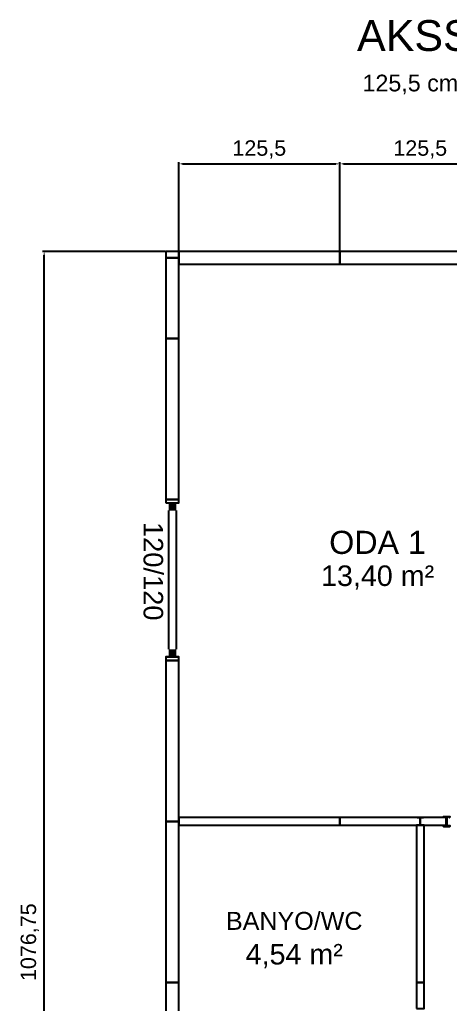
# Model space of a CAD drawing. Header units: centimetres. Extents: x -114 to 2948, y -828 to 1257.
# Drawn here: x 959 to 1295, y 490 to 1257 of the extents above; entities that cross this region are included whole.
import ezdxf
from ezdxf.enums import TextEntityAlignment as Align

# ---------------------------------------------------------------- set-up
doc = ezdxf.new("R2010")
doc.units = ezdxf.units.CM
for name, color, linetype in [('DIS_DUVAR_100', 30, 'Continuous'), ('IC_DUVAR_60', 30, 'Continuous'), ('IC_UCLU_H_60', 1, 'Continuous'), ('KOSE_PROFIL_100', 8, 'Continuous'), ('PENCERE', 10, 'Continuous'), ('YENI_OLCU', 4, 'Continuous'), ('YENI_YAZI', 7, 'Continuous')]:
    doc.layers.add(name, color=color, linetype=linetype)
doc.styles.get("Standard").update_dxf_attribs({"font": 'Arial.ttf'})
doc.dimstyles.new('ISO-25', dxfattribs={"dimtxt": 12, "dimasz": 3, "dimexe": 1.25, "dimexo": 0.625, "dimgap": 4, "dimtad": 1, "dimtxsty": 'Standard', "dimcen": 2.5, "dimadec": 0, "dimazin": 0, "dimtfac": 1, "dimtmove": 0, "dimatfit": 3, "dimfxl": 1, "dimarcsym": 0})

# ---------------------------------------------------------------- blocks, each defined once
blk = doc.blocks.new('BOM_D01_1255p0_H_DOLU_PP')
blk.add_lwpolyline([(0, 0), (125.5, 0), (125.5, 10), (0, 10)], close=True)
blk = doc.blocks.new('BOM_P03_PENCERE_600x400')
at = {"layer": 'PENCERE', "color": 1}
for p, q in [((53375.86, 7992.28), (53385.86, 7992.28)), ((53377.86, 7932.28), (53377.86, 7992.28)), ((53383.86, 7932.28), (53383.86, 7992.28)), ((53375.86, 7932.28), (53385.86, 7932.28))]:
    blk.add_line(p, q, dxfattribs=at)
for points in [[(53377.86, 7992.28), (53377.86, 7986.28), (53383.86, 7992.28), (53383.86, 7986.28)], [(53377.86, 7932.28), (53377.86, 7938.28), (53383.86, 7932.28), (53383.86, 7938.28)]]:
    blk.add_solid(points, dxfattribs=at)
at = {"layer": 'PENCERE', "color": 0, "lineweight": 25}
blk.add_text('60/40', height=15.217, rotation=90, dxfattribs=at).set_placement((53373.47, 7935.61))
blk = doc.blocks.new('BOM_D04_1255p0_V_P03_PP')
for points in [[(0, 92.75), (10, 92.75), (10, 125.5), (0, 125.5)], [(0, 0), (10, 0), (10, 32.75), (0, 32.75)]]:
    blk.add_lwpolyline(points, close=True)
blk.add_blockref('BOM_P03_PENCERE_600x400', (-53375.86, -7899.53))
blk = doc.blocks.new('BOM_D01_1255p0_V_DOLU_PP')
blk.add_lwpolyline([(0, 0), (10, 0), (10, 125.5), (0, 125.5)], close=True)
blk = doc.blocks.new('BOM_P01_PENCERE_1200x1200')
at = {"layer": 'PENCERE', "color": 1}
for p, q in [((53387.01, 8192.86), (53397.01, 8192.86)), ((53389.01, 8186.86), (53389.01, 8078.86)), ((53395.01, 8186.86), (53395.01, 8078.86)), ((53387.01, 8072.86), (53397.01, 8072.86))]:
    blk.add_line(p, q, dxfattribs=at)
for points in [[(53389.01, 8192.86), (53389.01, 8186.86), (53395.01, 8192.86), (53395.01, 8186.86)], [(53389.01, 8072.86), (53389.01, 8078.86), (53395.01, 8072.86), (53395.01, 8078.86)]]:
    blk.add_solid(points, dxfattribs=at)
at = {"layer": 'PENCERE', "color": 0, "lineweight": 25}
blk.add_text('120/120', height=15.217, rotation=270, dxfattribs=at).set_placement((53369.52, 8178.03))
blk = doc.blocks.new('BOM_D02_1255p0_V_P01_PP')
for points in [[(0, 122.75), (10, 122.75), (10, 125.5), (0, 125.5)], [(0, 0), (10, 0), (10, 2.75), (0, 2.75)]]:
    blk.add_lwpolyline(points, close=True)
blk.add_blockref('BOM_P01_PENCERE_1200x1200', (-53387.01, -8070.11))
blk = doc.blocks.new('BOM_D06_627p5_V_DOLU_PP')
blk.add_lwpolyline([(0, 0), (10, 0), (10, 62.75), (0, 62.75)], close=True)
blk = doc.blocks.new('BOM_I01_1255p0_H_DOLU_PP')
blk.add_lwpolyline([(0, 0), (125.5, 0), (125.5, 6), (0, 6)], close=True)
blk = doc.blocks.new('BOM_I06_627p5_H_DOLU_PP')
blk.add_lwpolyline([(0, 0), (62.75, 0), (62.75, 6), (0, 6)], close=True)
blk = doc.blocks.new('BOM_K01_IC_KAPI_ACIKLIK820')
at = {"color": 133, "linetype": 'Continuous', "lineweight": 25, "true_color": 0x6ec1dd}
for p, q in [((54247.47, 7919.88), (54248.32, 7919.88)), ((54248.32, 7919.59), (54247.47, 7919.59)), ((54248.6, 7919.88), (54248.04, 7919.03)), ((54248.32, 7919.31), (54248.04, 7919.59)), ((54248.32, 7919.88), (54248.32, 7919.59)), ((54249.16, 7919.03), (54248.6, 7919.88)), ((54248.6, 7919.88), (54248.6, 7919.59)), ((54248.6, 7919.88), (54248.88, 7919.88)), ((54248.6, 7919.59), (54248.88, 7919.03)), ((54249.16, 7919.88), (54248.88, 7919.59)), ((54248.88, 7919.88), (54249.45, 7919.03)), ((54249.73, 7919.59), (54248.88, 7919.59)), ((54249.16, 7919.88), (54249.16, 7919.88)), ((54249.16, 7919.03), (54249.73, 7919.59)), ((54250.01, 7919.88), (54249.45, 7919.03)), ((54250.01, 7919.88), (54249.73, 7919.59)), ((54249.73, 7919.31), (54249.73, 7919.59)), ((54250.57, 7919.03), (54250.01, 7919.88)), ((54250.01, 7919.88), (54250.01, 7919.88)), ((54250.01, 7919.88), (54250.01, 7919.59)), ((54250.01, 7919.88), (54250.29, 7919.88)), ((54250.01, 7919.59), (54250.29, 7919.03)), ((54250.29, 7919.88), (54250.86, 7919.03)), ((54250.57, 7919.88), (54250.57, 7919.88)), ((54250.57, 7919.88), (54250.57, 7919.59)), ((54251.42, 7919.59), (54250.57, 7919.59)), ((54250.86, 7919.03), (54251.14, 7919.59)), ((54251.7, 7919.88), (54251.14, 7919.03)), ((54251.42, 7919.31), (54251.14, 7919.59)), ((54251.42, 7919.88), (54251.42, 7919.88)), ((54251.42, 7919.88), (54251.42, 7919.59)), ((54251.7, 7919.88), (54251.42, 7919.59)), ((54251.42, 7919.59), (54251.98, 7919.03)), ((54252.27, 7919.03), (54251.7, 7919.88)), ((54251.7, 7919.88), (54252.27, 7919.88)), ((54251.7, 7919.88), (54251.98, 7919.88)), ((54251.98, 7919.88), (54251.98, 7919.88)), ((54251.98, 7919.88), (54251.98, 7919.59)), ((54251.98, 7919.88), (54252.27, 7919.03)), ((54252.27, 7919.59), (54251.98, 7919.59)), ((54248.32, 7912.26), (54247.47, 7912.26)), ((54247.47, 7911.98), (54248.32, 7911.98)), ((54248.6, 7911.98), (54248.04, 7912.83)), ((54248.32, 7912.26), (54248.04, 7912.26)), ((54248.32, 7919.31), (54248.6, 7919.31)), ((54248.32, 7919.03), (54248.6, 7919.31)), ((54248.32, 7912.83), (54248.6, 7912.26)), ((54248.32, 7912.26), (54248.32, 7911.98)), ((54248.32, 7912.26), (54248.6, 7912.26)), ((54249.16, 7912.83), (54248.6, 7911.98)), ((54248.6, 7912.26), (54248.88, 7912.83)), ((54249.16, 7919.03), (54248.88, 7919.03)), ((54249.16, 7912.83), (54248.88, 7912.83)), ((54248.88, 7911.98), (54249.45, 7912.83)), ((54249.16, 7911.98), (54248.88, 7912.26)), ((54249.73, 7912.26), (54248.88, 7912.26)), ((54249.16, 7919.03), (54249.45, 7919.03)), ((54249.16, 7912.83), (54249.45, 7912.83)), ((54249.16, 7912.83), (54249.73, 7912.26)), ((54249.16, 7911.98), (54249.16, 7911.98)), ((54250.01, 7911.98), (54249.45, 7912.83)), ((54249.73, 7919.31), (54250.01, 7919.31)), ((54249.73, 7919.03), (54250.01, 7919.31)), ((54249.73, 7912.83), (54250.01, 7912.26)), ((54250.01, 7911.98), (54249.73, 7912.26)), ((54249.73, 7912.26), (54249.73, 7912.26)), ((54249.73, 7912.26), (54250.01, 7912.26)), ((54250.57, 7912.83), (54250.01, 7911.98)), ((54250.01, 7912.26), (54250.29, 7912.83)), ((54250.01, 7911.98), (54250.01, 7912.26)), ((54250.01, 7911.98), (54250.01, 7911.98)), ((54250.01, 7911.98), (54250.29, 7911.98)), ((54250.29, 7912.83), (54250.29, 7919.03)), ((54250.29, 7911.98), (54250.86, 7912.83)), ((54250.57, 7919.03), (54250.57, 7919.03)), ((54250.57, 7919.03), (54250.86, 7919.03)), ((54250.57, 7912.83), (54250.57, 7912.83)), ((54250.57, 7912.83), (54250.86, 7912.83)), ((54250.57, 7911.98), (54250.57, 7912.26)), ((54251.42, 7912.26), (54250.57, 7912.26)), ((54250.57, 7911.98), (54250.57, 7911.98)), ((54250.86, 7912.83), (54251.14, 7912.26)), ((54251.7, 7911.98), (54251.14, 7912.83)), ((54251.42, 7912.26), (54251.14, 7912.26)), ((54251.42, 7919.31), (54251.7, 7919.31)), ((54251.42, 7919.03), (54251.7, 7919.31)), ((54251.42, 7912.26), (54251.98, 7912.83)), ((54251.42, 7912.83), (54251.7, 7912.26)), ((54251.42, 7911.98), (54251.42, 7912.26)), ((54251.7, 7911.98), (54251.42, 7912.26)), ((54251.42, 7912.26), (54251.7, 7912.26)), ((54251.42, 7911.98), (54251.42, 7911.98)), ((54252.27, 7912.83), (54251.7, 7911.98)), ((54251.7, 7911.98), (54252.27, 7911.98)), ((54251.7, 7911.98), (54251.98, 7911.98)), ((54251.98, 7919.03), (54251.98, 7919.03)), ((54251.98, 7919.03), (54252.27, 7919.03)), ((54251.98, 7912.83), (54251.98, 7912.83)), ((54251.98, 7912.83), (54252.27, 7912.83)), ((54251.98, 7911.98), (54252.27, 7912.83)), ((54251.98, 7911.98), (54251.98, 7912.26)), ((54252.27, 7912.26), (54251.98, 7912.26)), ((54251.98, 7911.98), (54251.98, 7911.98)), ((54252.27, 7919.03), (54252.27, 7919.03)), ((54252.27, 7912.83), (54252.27, 7912.83))]:
    blk.add_line(p, q, dxfattribs=at)
for points in [[(54247.47, 7919.03), (54247.47, 7919.88), (54252.27, 7919.88), (54252.27, 7919.03)], [(54248.6, 7919.88), (54250.01, 7919.88), (54251.42, 7919.88)], [(54248.6, 7912.26), (54248.6, 7911.98), (54248.88, 7911.98)], [(54248.6, 7911.98), (54250.01, 7911.98), (54251.42, 7911.98)]]:
    blk.add_lwpolyline(points, dxfattribs=at)
blk.add_lwpolyline([(54247.47, 7912.83), (54252.27, 7912.83), (54252.27, 7911.98), (54247.47, 7911.98)], close=True, dxfattribs=at)
blk = doc.blocks.new('BOM_I04_1225p0_H_K01_PP')
blk.add_lwpolyline([(0, 0), (20.25, 0), (20.25, 6), (0, 6)], close=True)
blk.add_blockref('BOM_K01_IC_KAPI_ACIKLIK820', (-54229.22, -7912.93))
blk = doc.blocks.new('BOM_I04_1225p0_V_K01_MP')
blk.add_lwpolyline([(0, 102.25), (6, 102.25), (6, 122.5), (0, 122.5)], close=True)
blk = doc.blocks.new('BOM_I07_1225p0_V_DOLU_PP')
blk.add_lwpolyline([(0, 0), (6, 0), (6, 122.5), (0, 122.5)], close=True)
blk = doc.blocks.new('BOM_B02_DIS_KOSE_100x50')
blk.add_lwpolyline([(0, 0), (10, 0), (10, 5), (0, 5)], close=True)
blk = doc.blocks.new('BOM_B03_UCLU_H_60')
at = {"color": 31}
for p, q in [((7543.68, 804.49), (7543.68, 809.49)), ((7549.68, 806.99), (7543.68, 806.99)), ((7543.68, 806.99), (7543.68, 804.49)), ((7552.18, 809.99), (7549.68, 809.99)), ((7549.68, 809.99), (7549.68, 803.99)), ((7549.68, 804.49), (7549.68, 809.49)), ((7549.68, 804.49), (7549.68, 806.99)), ((7549.68, 803.99), (7552.18, 803.99))]:
    blk.add_line(p, q, dxfattribs=at)
blk = doc.blocks.new('*D170')
at = {"layer": 'Defpoints', "color": 0, "transparency": 16777216}
for p in [(978, 1076.75), (1073, 1076.75), (1073, 0)]:
    blk.add_point(p, dxfattribs=at)
at = {"layer": 'YENI_OLCU', "color": 0, "lineweight": -2, "transparency": 16777216}
for p, q in [((1072.38, 1076.75), (976.75, 1076.75)), ((978, 3), (978, 1073.75)), ((1072.38, 0), (976.75, 0))]:
    blk.add_line(p, q, dxfattribs=at)
at = {"layer": 'YENI_OLCU', "color": 0, "transparency": 16777216}
for points in [[(977.5, 1073.75), (978.5, 1073.75), (978, 1076.75)], [(977.5, 3), (978.5, 3), (978, 0)]]:
    blk.add_solid(points, dxfattribs=at)
at = {"layer": 'YENI_OLCU', "color": 0, "transparency": 16777216, "insert": (966.79, 538.38), "char_height": 12, "attachment_point": 5, "rotation": 90}
blk.add_mtext('1076,75', dxfattribs=at)
blk = doc.blocks.new('*D173')
at = {"layer": 'Defpoints', "color": 0, "transparency": 16777216}
for p in [(1208.5, 1145), (1083, 1076.75), (1208.5, 1076.75)]:
    blk.add_point(p, dxfattribs=at)
at = {"layer": 'YENI_OLCU', "color": 0, "lineweight": -2, "transparency": 16777216}
for p, q in [((1083, 1077.38), (1083, 1146.25)), ((1086, 1145), (1205.5, 1145)), ((1208.5, 1077.38), (1208.5, 1146.25))]:
    blk.add_line(p, q, dxfattribs=at)
at = {"layer": 'YENI_OLCU', "color": 0, "transparency": 16777216}
for points in [[(1086, 1145.5), (1086, 1144.5), (1083, 1145)], [(1205.5, 1145.5), (1205.5, 1144.5), (1208.5, 1145)]]:
    blk.add_solid(points, dxfattribs=at)
at = {"layer": 'YENI_OLCU', "color": 0, "transparency": 16777216, "insert": (1145.75, 1156.21), "char_height": 12, "attachment_point": 5}
blk.add_mtext('125,5', dxfattribs=at)
blk = doc.blocks.new('*D174')
at = {"layer": 'Defpoints', "color": 0, "transparency": 16777216}
for p in [(1334, 1145), (1208.5, 1076.75), (1334, 1076.75)]:
    blk.add_point(p, dxfattribs=at)
at = {"layer": 'YENI_OLCU', "color": 0, "lineweight": -2, "transparency": 16777216}
for p, q in [((1208.5, 1077.38), (1208.5, 1146.25)), ((1211.5, 1145), (1331, 1145)), ((1334, 1077.38), (1334, 1146.25))]:
    blk.add_line(p, q, dxfattribs=at)
at = {"layer": 'YENI_OLCU', "color": 0, "transparency": 16777216}
for points in [[(1211.5, 1145.5), (1211.5, 1144.5), (1208.5, 1145)], [(1331, 1145.5), (1331, 1144.5), (1334, 1145)]]:
    blk.add_solid(points, dxfattribs=at)
at = {"layer": 'YENI_OLCU', "color": 0, "transparency": 16777216, "insert": (1271.25, 1156.21), "char_height": 12, "attachment_point": 5}
blk.add_mtext('125,5', dxfattribs=at)

msp = doc.modelspace()

# ---------------------------------------------------------------- block references
at = {"layer": 'DIS_DUVAR_100'}
for name, p in [('BOM_D01_1255p0_H_DOLU_PP', (1083, 1066.75)), ('BOM_D01_1255p0_H_DOLU_PP', (1208.5, 1066.75)), ('BOM_D06_627p5_V_DOLU_PP', (1073, 1009)), ('BOM_D01_1255p0_V_DOLU_PP', (1073, 883.5)), ('BOM_D02_1255p0_V_P01_PP', (1073, 758)), ('BOM_D01_1255p0_V_DOLU_PP', (1073, 632.5)), ('BOM_D01_1255p0_V_DOLU_PP', (1073, 507)), ('BOM_D04_1255p0_V_P03_PP', (1073, 381.5))]:
    msp.add_blockref(name, p, dxfattribs=at)
at = {"layer": 'IC_DUVAR_60'}
for name, p in [('BOM_I04_1225p0_H_K01_PP', (1271.25, 629.5)), ('BOM_I01_1255p0_H_DOLU_PP', (1083, 629.5)), ('BOM_I06_627p5_H_DOLU_PP', (1208.5, 629.5)), ('BOM_I07_1225p0_V_DOLU_PP', (1268.25, 507)), ('BOM_I04_1225p0_V_K01_MP', (1268.25, 384.5))]:
    msp.add_blockref(name, p, dxfattribs=at)
at = {"layer": 'IC_UCLU_H_60', "rotation": 270}
msp.add_blockref('BOM_B03_UCLU_H_60', (464.26, 8179.178), dxfattribs=at)
at = {"layer": 'KOSE_PROFIL_100'}
msp.add_blockref('BOM_B02_DIS_KOSE_100x50', (1073, 1071.75), dxfattribs=at)

# ---------------------------------------------------------------- texts
at = {"layer": 'YENI_YAZI'}
for s, height, p in [('AKSSIZ PLAN - NET ALANLAR', 24, (1459.5, 1245)), ('125,5 cm ana modul | 6 x 8,5 modul yerlesimi | Olculer cm', 13, (1459.5, 1208)), ('ODA 1', 18, (1238, 850)), ('13,40 m²', 16, (1238, 824)), ('BANYO/WC', 14, (1173, 555)), ('4,54 m²', 16, (1173, 529))]:
    msp.add_text(s, height=height, dxfattribs=at).set_placement(p, align=Align.MIDDLE_CENTER)

# ---------------------------------------------------------------- dimensions: what is measured, and where the dimension line sits
at = {"layer": 'YENI_OLCU'}
for base, p1, p2, picture, middle in [((1208.5, 1145), (1083, 1076.75), (1208.5, 1076.75), '*D173', (1145.75, 1156.211)), ((1334, 1145), (1208.5, 1076.75), (1334, 1076.75), '*D174', (1271.25, 1156.211))]:
    dim = msp.add_linear_dim(base=base, p1=p1, p2=p2, dimstyle='ISO-25', dxfattribs=at)
    dim.commit()
    dim.dimension.update_dxf_attribs({"geometry": picture, "text_midpoint": middle})
dim = msp.add_linear_dim(base=(978, 1076.75), p1=(1073, 0), p2=(1073, 1076.75), angle=90, dimstyle='ISO-25', dxfattribs=at)
dim.commit()
dim.dimension.update_dxf_attribs({"geometry": '*D170', "text_midpoint": (966.789, 538.375)})

doc.saveas('drawing.dxf')
